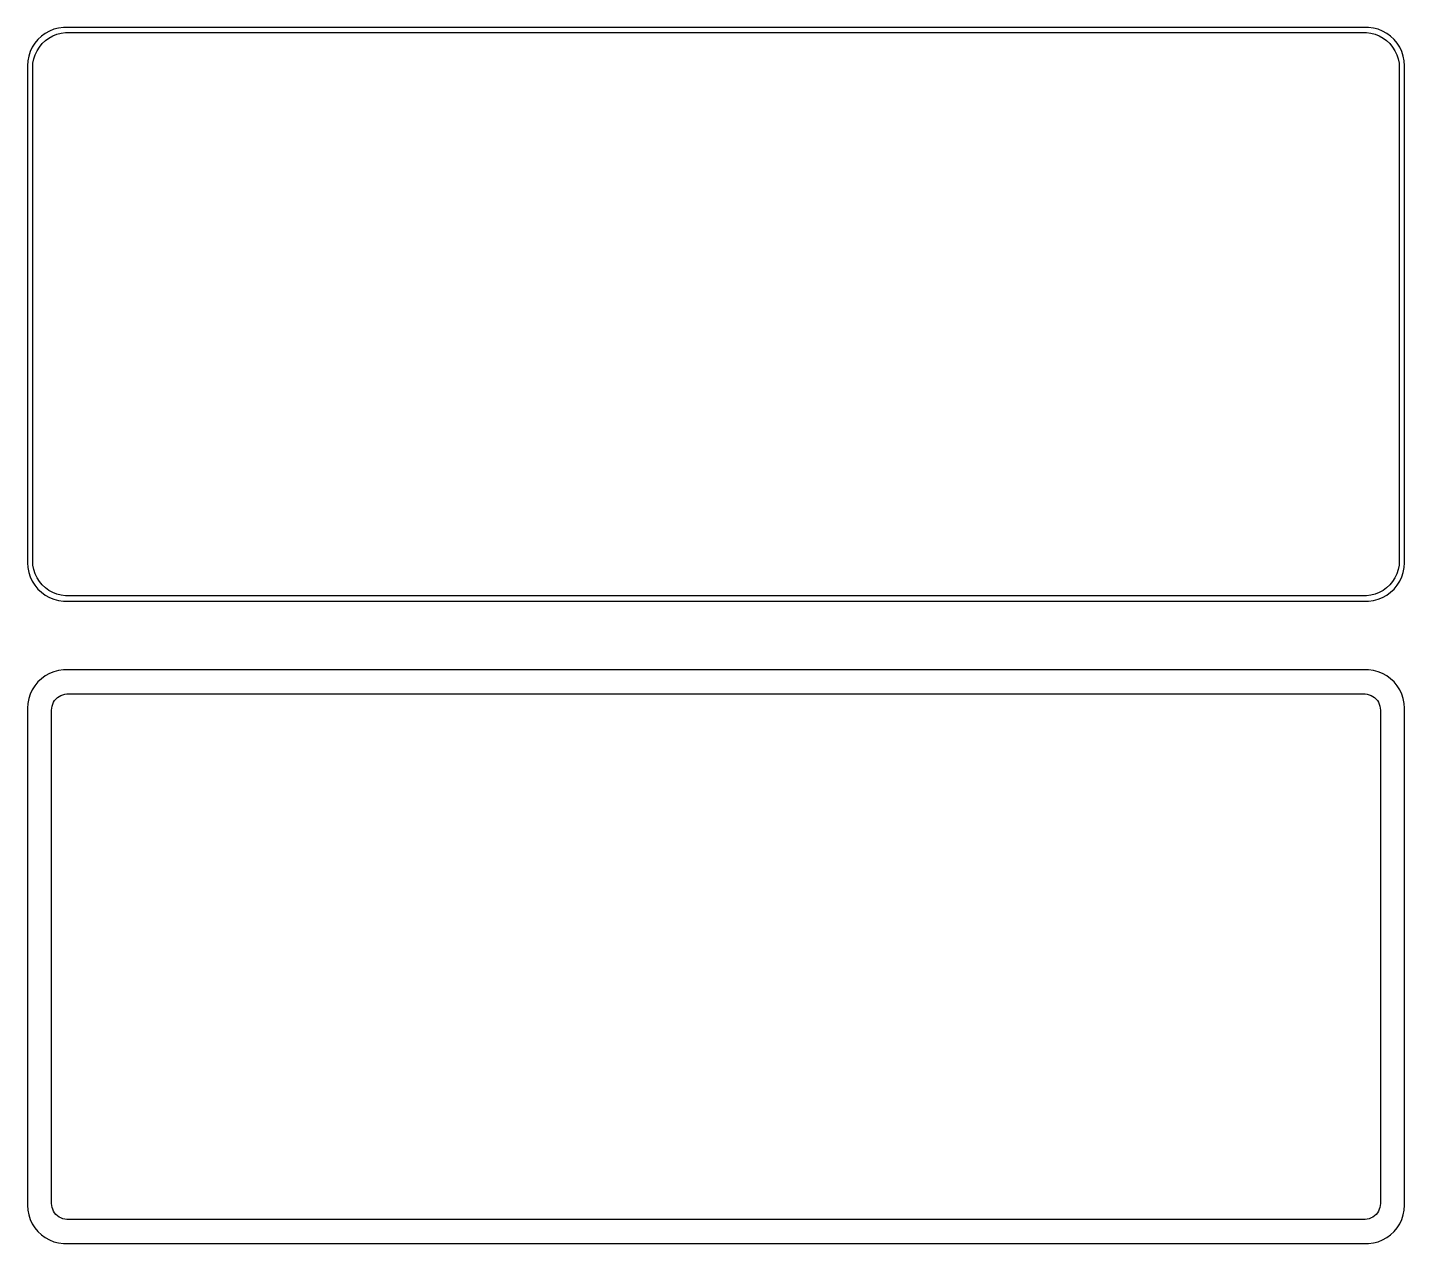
# Model space of a CAD drawing. Header units: metres. Extents: x -90 to 90, y 131 to 289.
import ezdxf

# ---------------------------------------------------------------- set-up
doc = ezdxf.new("R2010")
doc.units = ezdxf.units.M

msp = doc.modelspace()

# ---------------------------------------------------------------- linework, layer by layer
for p, q in [((-88.1871, 288.353), (-88.6448, 287.923)), ((-87.6791, 288.722), (-88.1871, 288.353)), ((-87.1289, 289.024), (-87.6791, 288.722)), ((-87.6684, 287.778), (-87.2032, 288.116)), ((-87.2032, 288.116), (-86.6994, 288.393)), ((-86.5451, 289.255), (-87.1289, 289.024)), ((-86.6994, 288.393), (-86.1648, 288.604)), ((-85.9369, 289.411), (-86.5451, 289.255)), ((-86.1648, 288.604), (-85.6079, 288.747)), ((-85.3139, 289.49), (-85.9369, 289.411)), ((-85.6079, 288.747), (-85.0375, 288.819)), ((85.3139, 289.49), (-85.3139, 289.49)), ((-85.0375, 288.819), (85.0375, 288.819)), ((85.0375, 288.819), (85.6079, 288.747)), ((85.9369, 289.411), (85.3139, 289.49)), ((85.6079, 288.747), (86.1648, 288.604)), ((86.5451, 289.255), (85.9369, 289.411)), ((86.1648, 288.604), (86.6994, 288.393)), ((87.1289, 289.024), (86.5451, 289.255)), ((86.6994, 288.393), (87.2032, 288.116)), ((87.6791, 288.722), (87.1289, 289.024)), ((87.2032, 288.116), (87.6684, 287.778)), ((88.1871, 288.353), (87.6791, 288.722)), ((88.6448, 287.923), (88.1871, 288.353)), ((-89.6489, 286.341), (-89.8429, 285.743)), ((-89.3815, 286.909), (-89.6489, 286.341)), ((-89.0451, 287.439), (-89.3815, 286.909)), ((-88.6448, 287.923), (-89.0451, 287.439)), ((-89.0069, 285.935), (-88.7621, 286.456)), ((-88.7621, 286.456), (-88.454, 286.941)), ((-88.454, 286.941), (-88.0875, 287.384)), ((-88.0875, 287.384), (-87.6684, 287.778)), ((87.6684, 287.778), (88.0875, 287.384)), ((88.0875, 287.384), (88.454, 286.941)), ((88.454, 286.941), (88.7621, 286.456)), ((89.0451, 287.439), (88.6448, 287.923)), ((88.7621, 286.456), (89.0069, 285.935)), ((89.3815, 286.909), (89.0451, 287.439)), ((89.6489, 286.341), (89.3815, 286.909)), ((89.8429, 285.743), (89.6489, 286.341)), ((-89.9606, 285.127), (-90, 284.5)), ((-90, 284.5), (-90, 219.5)), ((-89.8429, 285.743), (-89.9606, 285.127)), ((-89.3284, 284.25), (-89.2923, 284.824)), ((-89.2923, 284.824), (-89.1846, 285.389)), ((-89.1846, 285.389), (-89.0069, 285.935)), ((89.0069, 285.935), (89.1846, 285.389)), ((89.1846, 285.389), (89.2923, 284.824)), ((89.2923, 284.824), (89.3284, 284.25)), ((89.9606, 285.127), (89.8429, 285.743)), ((90, 284.5), (89.9606, 285.127)), ((90, 219.5), (90, 284.5)), ((-89.3284, 219.75), (-89.3284, 284.25)), ((89.3284, 284.25), (89.3284, 219.75)), ((-89.2923, 219.176), (-89.3284, 219.75)), ((89.3284, 219.75), (89.2923, 219.176)), ((-90, 219.5), (-89.9606, 218.873)), ((-89.9606, 218.873), (-89.8429, 218.257)), ((-89.8429, 218.257), (-89.6489, 217.659)), ((-89.1846, 218.611), (-89.2923, 219.176)), ((-89.0069, 218.065), (-89.1846, 218.611)), ((-88.7621, 217.544), (-89.0069, 218.065)), ((89.0069, 218.065), (88.7621, 217.544)), ((89.1846, 218.611), (89.0069, 218.065)), ((89.2923, 219.176), (89.1846, 218.611)), ((89.6489, 217.659), (89.8429, 218.257)), ((89.8429, 218.257), (89.9606, 218.873)), ((89.9606, 218.873), (90, 219.5)), ((-89.6489, 217.659), (-89.3815, 217.091)), ((-89.3815, 217.091), (-89.0451, 216.561)), ((-89.0451, 216.561), (-88.6448, 216.077)), ((-88.454, 217.059), (-88.7621, 217.544)), ((-88.6448, 216.077), (-88.1871, 215.647)), ((-88.0875, 216.616), (-88.454, 217.059)), ((-87.6684, 216.222), (-88.0875, 216.616)), ((-87.2032, 215.884), (-87.6684, 216.222)), ((87.6684, 216.222), (87.2032, 215.884)), ((88.0875, 216.616), (87.6684, 216.222)), ((88.454, 217.059), (88.0875, 216.616)), ((88.1871, 215.647), (88.6448, 216.077)), ((88.7621, 217.544), (88.454, 217.059)), ((88.6448, 216.077), (89.0451, 216.561)), ((89.0451, 216.561), (89.3815, 217.091)), ((89.3815, 217.091), (89.6489, 217.659)), ((-88.1871, 215.647), (-87.6791, 215.278)), ((-87.6791, 215.278), (-87.1289, 214.976)), ((-86.6994, 215.607), (-87.2032, 215.884)), ((-87.1289, 214.976), (-86.5451, 214.745)), ((-86.1648, 215.396), (-86.6994, 215.607)), ((-86.5451, 214.745), (-85.9369, 214.589)), ((-85.6079, 215.253), (-86.1648, 215.396)), ((-85.9369, 214.589), (-85.3139, 214.51)), ((-85.0375, 215.181), (-85.6079, 215.253)), ((-85.3139, 214.51), (85.3139, 214.51)), ((85.0375, 215.181), (-85.0375, 215.181)), ((85.6079, 215.253), (85.0375, 215.181)), ((85.3139, 214.51), (85.9369, 214.589)), ((86.1648, 215.396), (85.6079, 215.253)), ((85.9369, 214.589), (86.5451, 214.745)), ((86.6994, 215.607), (86.1648, 215.396)), ((86.5451, 214.745), (87.1289, 214.976)), ((87.2032, 215.884), (86.6994, 215.607)), ((87.1289, 214.976), (87.6791, 215.278)), ((87.6791, 215.278), (88.1871, 215.647)), ((-86.5451, 205.255), (-87.1289, 205.024)), ((-85.9369, 205.411), (-86.5451, 205.255)), ((-85.3139, 205.49), (-85.9369, 205.411)), ((85.3139, 205.49), (-85.3139, 205.49)), ((85.9369, 205.411), (85.3139, 205.49)), ((86.5451, 205.255), (85.9369, 205.411)), ((87.1289, 205.024), (86.5451, 205.255)), ((-89.0451, 203.439), (-89.3815, 202.909)), ((-88.6448, 203.923), (-89.0451, 203.439)), ((-88.1871, 204.353), (-88.6448, 203.923)), ((-87.6791, 204.722), (-88.1871, 204.353)), ((-87.1289, 205.024), (-87.6791, 204.722)), ((87.6791, 204.722), (87.1289, 205.024)), ((88.1871, 204.353), (87.6791, 204.722)), ((88.6448, 203.923), (88.1871, 204.353)), ((89.0451, 203.439), (88.6448, 203.923)), ((89.3815, 202.909), (89.0451, 203.439)), ((-89.8429, 201.743), (-89.9606, 201.127)), ((-89.6489, 202.341), (-89.8429, 201.743)), ((-89.3815, 202.909), (-89.6489, 202.341)), ((-86.4567, 201.49), (-86.2879, 201.694)), ((-86.2879, 201.694), (-86.0947, 201.875)), ((-86.0947, 201.875), (-85.8804, 202.031)), ((-85.8804, 202.031), (-85.6482, 202.159)), ((-85.6482, 202.159), (-85.4019, 202.256)), ((-85.4019, 202.256), (-85.1453, 202.322)), ((-85.1453, 202.322), (-84.8825, 202.355)), ((-84.8825, 202.355), (84.8825, 202.355)), ((84.8825, 202.355), (85.1453, 202.322)), ((85.1453, 202.322), (85.4019, 202.256)), ((85.4019, 202.256), (85.6482, 202.159)), ((85.6482, 202.159), (85.8804, 202.031)), ((85.8804, 202.031), (86.0947, 201.875)), ((86.0947, 201.875), (86.2879, 201.694)), ((86.2879, 201.694), (86.4567, 201.49)), ((89.6489, 202.341), (89.3815, 202.909)), ((89.8429, 201.743), (89.6489, 202.341)), ((89.9606, 201.127), (89.8429, 201.743)), ((-89.9606, 201.127), (-90, 200.5)), ((-90, 200.5), (-90, 135.5)), ((-86.8596, 200.25), (-86.843, 200.514)), ((-86.8596, 135.75), (-86.8596, 200.25)), ((-86.843, 200.514), (-86.7934, 200.775)), ((-86.7934, 200.775), (-86.7115, 201.027)), ((-86.7115, 201.027), (-86.5987, 201.266)), ((-86.5987, 201.266), (-86.4567, 201.49)), ((86.4567, 201.49), (86.5987, 201.266)), ((86.5987, 201.266), (86.7115, 201.027)), ((86.7115, 201.027), (86.7934, 200.775)), ((86.7934, 200.775), (86.843, 200.514)), ((86.843, 200.514), (86.8596, 200.25)), ((86.8596, 200.25), (86.8596, 135.75)), ((90, 200.5), (89.9606, 201.127)), ((90, 135.5), (90, 200.5)), ((-90, 135.5), (-89.9606, 134.873)), ((-86.843, 135.486), (-86.8596, 135.75)), ((-86.7934, 135.225), (-86.843, 135.486)), ((-86.7115, 134.973), (-86.7934, 135.225)), ((86.7934, 135.225), (86.7115, 134.973)), ((86.843, 135.486), (86.7934, 135.225)), ((86.8596, 135.75), (86.843, 135.486)), ((89.9606, 134.873), (90, 135.5)), ((-89.9606, 134.873), (-89.8429, 134.257)), ((-89.8429, 134.257), (-89.6489, 133.659)), ((-89.6489, 133.659), (-89.3815, 133.091)), ((-86.5987, 134.734), (-86.7115, 134.973)), ((-86.4567, 134.51), (-86.5987, 134.734)), ((-86.2879, 134.306), (-86.4567, 134.51)), ((-86.0947, 134.125), (-86.2879, 134.306)), ((-85.8804, 133.969), (-86.0947, 134.125)), ((-85.6482, 133.841), (-85.8804, 133.969)), ((-85.4019, 133.744), (-85.6482, 133.841)), ((-85.1453, 133.678), (-85.4019, 133.744)), ((-84.8825, 133.645), (-85.1453, 133.678)), ((84.8825, 133.645), (-84.8825, 133.645)), ((85.1453, 133.678), (84.8825, 133.645)), ((85.4019, 133.744), (85.1453, 133.678)), ((85.6482, 133.841), (85.4019, 133.744)), ((85.8804, 133.969), (85.6482, 133.841)), ((86.0947, 134.125), (85.8804, 133.969)), ((86.2879, 134.306), (86.0947, 134.125)), ((86.4567, 134.51), (86.2879, 134.306)), ((86.5987, 134.734), (86.4567, 134.51)), ((86.7115, 134.973), (86.5987, 134.734)), ((89.3815, 133.091), (89.6489, 133.659)), ((89.6489, 133.659), (89.8429, 134.257)), ((89.8429, 134.257), (89.9606, 134.873)), ((-89.3815, 133.091), (-89.0451, 132.561)), ((-89.0451, 132.561), (-88.6448, 132.077)), ((-88.6448, 132.077), (-88.1871, 131.647)), ((-88.1871, 131.647), (-87.6791, 131.278)), ((87.6791, 131.278), (88.1871, 131.647)), ((88.1871, 131.647), (88.6448, 132.077)), ((88.6448, 132.077), (89.0451, 132.561)), ((89.0451, 132.561), (89.3815, 133.091)), ((-87.6791, 131.278), (-87.1289, 130.976)), ((-87.1289, 130.976), (-86.5451, 130.745)), ((-86.5451, 130.745), (-85.9369, 130.589)), ((-85.9369, 130.589), (-85.3139, 130.51)), ((-85.3139, 130.51), (85.3139, 130.51)), ((85.3139, 130.51), (85.9369, 130.589)), ((85.9369, 130.589), (86.5451, 130.745)), ((86.5451, 130.745), (87.1289, 130.976)), ((87.1289, 130.976), (87.6791, 131.278))]:
    msp.add_line(p, q)

doc.saveas('drawing.dxf')
